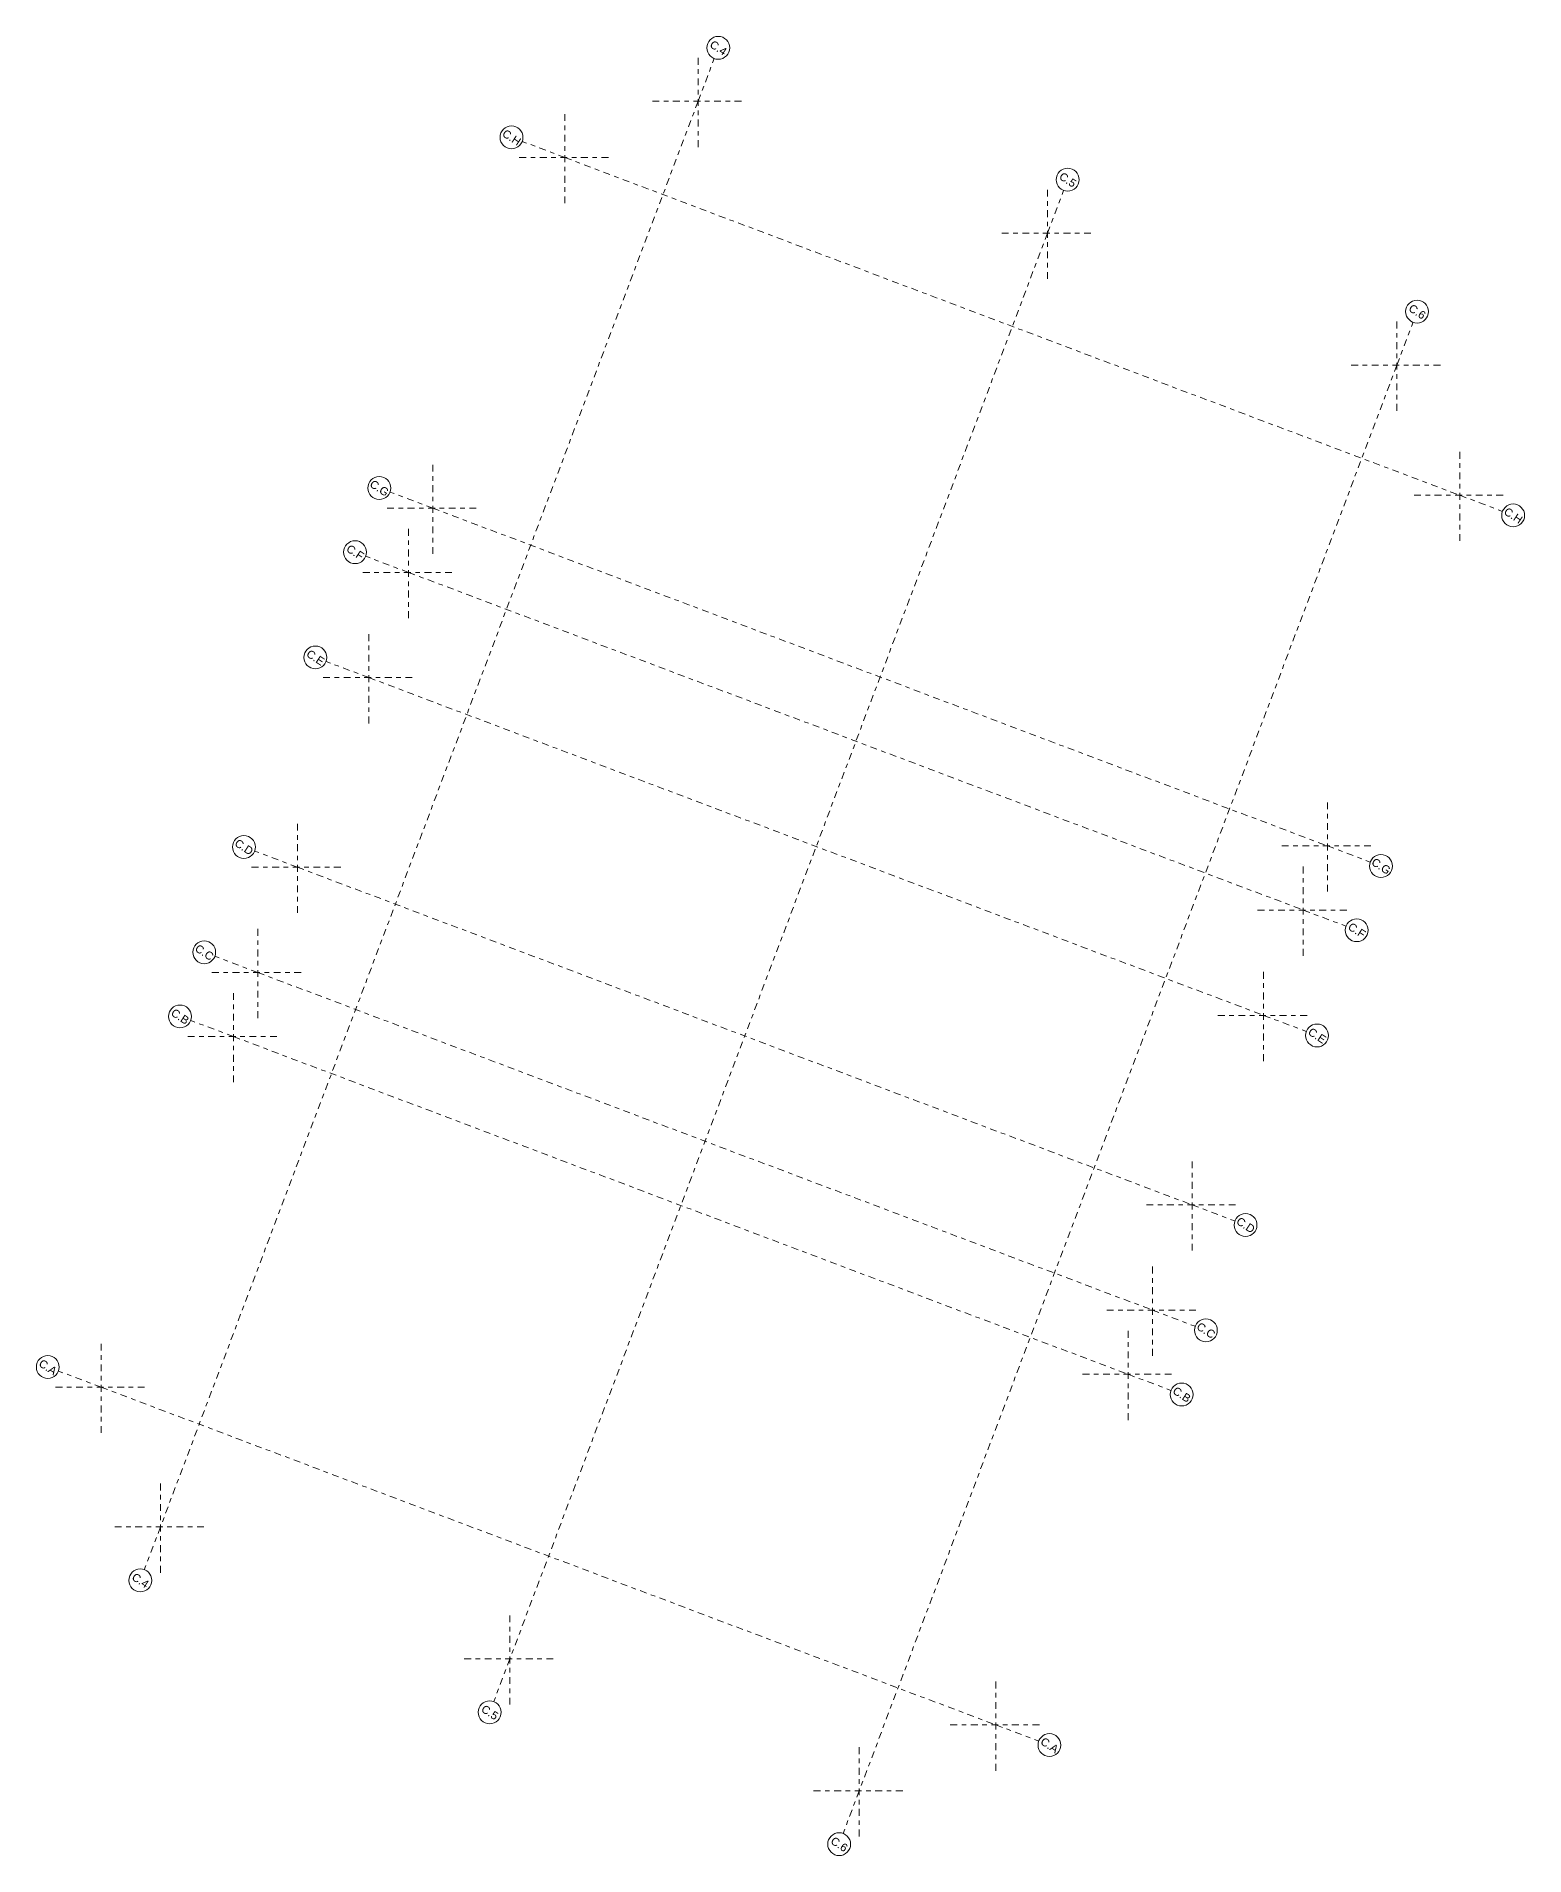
# Model space of a CAD drawing. Header units: metres. Extents: x 2696276 to 2696381, y 1245119 to 1245220.
# Drawn here: x 2696326.59 to 2696359.15, y 1245123.02 to 1245162.81 of the extents above; entities that cross this region are included whole.
import ezdxf

# ---------------------------------------------------------------- set-up
doc = ezdxf.new("R2010")
doc.units = ezdxf.units.M
doc.header["$PDMODE"] = 2
doc.header["$PDSIZE"] = -2
doc.linetypes.add('000_hbf_Strichpunkt 3_1_1mm Achsen', pattern=[0.25, 0.15, -0.05, 0, -0.05])
doc.linetypes.add('93', pattern=[1000001.0, 1000000.0, -1])
doc.layers.add('0793BELU0000', color=190, linetype='93', lineweight=35)
doc.layers.add('1_M01_Achsen.V', color=7, linetype='Continuous')
doc.layers.get('0793BELU0000').off()
doc.styles.add('ERSTELLTER_STIL_2', font='arial.ttf')

# ---------------------------------------------------------------- blocks, each defined once
blk = doc.blocks.new('A$C4181af03')
at = {"layer": '1_M01_Achsen.V', "color": 7, "linetype": '000_hbf_Strichpunkt 3_1_1mm Achsen', "lineweight": 13}
for p, q in [((59.936, 19.933), (59.719, 20.909)), ((59.936, 19.933), (59.719, 20.909)), ((59.936, 19.933), (67.164, -12.593)), ((59.936, 19.933), (67.164, -12.593)), ((42.222, 13.764), (62.644, 18.303)), ((42.222, 13.764), (62.644, 18.303)), ((62.644, 18.303), (63.62, 18.52)), ((62.644, 18.303), (63.62, 18.52)), ((43.985, 16.388), (43.768, 17.364)), ((43.985, 16.388), (43.768, 17.364)), ((43.985, 16.388), (51.214, -16.138)), ((43.985, 16.388), (51.214, -16.138)), ((42.222, 13.764), (41.246, 13.547)), ((42.222, 13.764), (41.246, 13.547)), ((44.325, 4.3), (64.747, 8.839)), ((44.325, 4.3), (64.747, 8.839)), ((64.747, 8.839), (65.723, 9.056)), ((64.747, 8.839), (65.723, 9.056)), ((44.859, 1.899), (65.281, 6.437)), ((44.859, 1.899), (65.281, 6.437)), ((65.281, 6.437), (66.257, 6.654)), ((65.281, 6.437), (66.257, 6.654)), ((44.325, 4.3), (43.349, 4.083)), ((44.325, 4.3), (43.349, 4.083)), ((45.82, -2.426), (66.242, 2.113)), ((45.82, -2.426), (66.242, 2.113)), ((66.242, 2.113), (67.218, 2.33)), ((66.242, 2.113), (67.218, 2.33)), ((44.859, 1.899), (43.883, 1.682)), ((44.859, 1.899), (43.883, 1.682)), ((46.354, -4.827), (66.776, -0.288)), ((66.776, -0.288), (67.752, -0.072)), ((45.82, -2.426), (44.844, -2.643)), ((45.82, -2.426), (44.844, -2.643)), ((46.354, -4.827), (45.378, -5.044)), ((68.879, -9.753), (69.855, -9.536)), ((68.879, -9.753), (69.855, -9.536)), ((48.457, -14.291), (68.879, -9.753)), ((48.457, -14.291), (68.879, -9.753)), ((67.164, -12.593), (67.381, -13.569)), ((67.164, -12.593), (67.381, -13.569)), ((48.457, -14.291), (47.481, -14.508)), ((48.457, -14.291), (47.481, -14.508)), ((51.214, -16.138), (51.43, -17.114)), ((51.214, -16.138), (51.43, -17.114))]:
    blk.add_line(p, q, dxfattribs=at)
at = {"layer": '1_M01_Achsen.V', "color": 62, "linetype": '000_hbf_Strichpunkt 3_1_1mm Achsen', "lineweight": 13, "true_color": 0x8cbb26}
for p, q in [((51.96, 18.161), (51.743, 19.137)), ((51.96, 18.161), (51.743, 19.137)), ((51.96, 18.161), (59.189, -14.366)), ((51.96, 18.161), (59.189, -14.366)), ((64.422, 10.303), (65.398, 10.52)), ((64.422, 10.303), (65.398, 10.52)), ((44, 5.765), (64.422, 10.303)), ((44, 5.765), (64.422, 10.303)), ((44, 5.765), (43.024, 5.548)), ((44, 5.765), (43.024, 5.548)), ((67.101, -1.753), (68.077, -1.536)), ((67.101, -1.753), (68.077, -1.536)), ((46.679, -6.291), (67.101, -1.753)), ((46.679, -6.291), (67.101, -1.753)), ((46.679, -6.291), (45.703, -6.508)), ((46.679, -6.291), (45.703, -6.508)), ((59.189, -14.366), (59.406, -15.342)), ((59.189, -14.366), (59.406, -15.342))]:
    blk.add_line(p, q, dxfattribs=at)
at = {"layer": '1_M01_Achsen.V', "color": 7, "linetype": 'Continuous', "lineweight": 13}
for centre in [(59.664, 21.153), (59.664, 21.153), (63.864, 18.574), (63.864, 18.574), (43.714, 17.608), (43.714, 17.608), (41.002, 13.493), (41.002, 13.493), (65.967, 9.11), (65.967, 9.11), (66.501, 6.709), (66.501, 6.709), (43.105, 4.029), (43.105, 4.029), (67.462, 2.384), (67.462, 2.384), (43.639, 1.628), (43.639, 1.628), (67.996, -0.017), (44.6, -2.697), (44.6, -2.697), (45.134, -5.098), (70.099, -9.481), (70.099, -9.481), (67.436, -13.813), (67.436, -13.813), (47.237, -14.562), (47.237, -14.562), (51.485, -17.358), (51.485, -17.358)]:
    blk.add_circle(centre, 0.25, dxfattribs=at)
at = {"layer": '1_M01_Achsen.V', "color": 62, "linetype": 'Continuous', "lineweight": 13, "true_color": 0x8cbb26}
for centre in [(51.689, 19.381), (51.689, 19.381), (65.642, 10.574), (65.642, 10.574), (42.78, 5.493), (42.78, 5.493), (68.321, -1.482), (68.321, -1.482), (45.459, -6.563), (45.459, -6.563), (59.46, -15.586), (59.46, -15.586)]:
    blk.add_circle(centre, 0.25, dxfattribs=at)
at = {"layer": '1_M01_Achsen.V', "color": 7, "linetype": '000_hbf_Strichpunkt 3_1_1mm Achsen', "lineweight": 13}
for p in [(59.936, 19.933), (59.936, 19.933), (59.936, 19.933), (59.936, 19.933), (62.644, 18.303), (62.644, 18.303), (62.644, 18.303), (62.644, 18.303), (43.985, 16.388), (43.985, 16.388), (43.985, 16.388), (43.985, 16.388), (42.222, 13.764), (42.222, 13.764), (42.222, 13.764), (42.222, 13.764), (64.747, 8.839), (64.747, 8.839), (64.747, 8.839), (64.747, 8.839), (65.281, 6.437), (65.281, 6.437), (65.281, 6.437), (65.281, 6.437), (44.325, 4.3), (44.325, 4.3), (44.325, 4.3), (44.325, 4.3), (66.242, 2.113), (66.242, 2.113), (66.242, 2.113), (66.242, 2.113), (44.859, 1.899), (44.859, 1.899), (44.859, 1.899), (44.859, 1.899), (66.776, -0.288), (66.776, -0.288), (45.82, -2.426), (45.82, -2.426), (45.82, -2.426), (45.82, -2.426), (46.354, -4.827), (46.354, -4.827), (68.879, -9.753), (68.879, -9.753), (68.879, -9.753), (68.879, -9.753), (67.164, -12.593), (67.164, -12.593), (67.164, -12.593), (67.164, -12.593), (48.457, -14.291), (48.457, -14.291), (48.457, -14.291), (48.457, -14.291), (51.214, -16.138), (51.214, -16.138), (51.214, -16.138), (51.214, -16.138)]:
    blk.add_point(p, dxfattribs=at)
at = {"layer": '1_M01_Achsen.V', "color": 62, "linetype": '000_hbf_Strichpunkt 3_1_1mm Achsen', "lineweight": 13, "true_color": 0x8cbb26}
for p in [(51.96, 18.161), (51.96, 18.161), (51.96, 18.161), (51.96, 18.161), (64.422, 10.303), (64.422, 10.303), (64.422, 10.303), (64.422, 10.303), (44, 5.765), (44, 5.765), (44, 5.765), (44, 5.765), (67.101, -1.753), (67.101, -1.753), (67.101, -1.753), (67.101, -1.753), (46.679, -6.291), (46.679, -6.291), (46.679, -6.291), (46.679, -6.291), (59.189, -14.366), (59.189, -14.366), (59.189, -14.366), (59.189, -14.366)]:
    blk.add_point(p, dxfattribs=at)
at = {"layer": '1_M01_Achsen.V', "color": 7, "lineweight": 13, "char_height": 0.175, "attachment_point": 1, "style": 'ERSTELLTER_STIL_2'}
for s, insert in [('\\A1;{\\pql;\\pt0;\\fArial|b0|i0|c0|p0;\\W1.000000;C.6}', (59.478, 21.241)), ('\\A1;{\\pql;\\pt0;\\fArial|b0|i0|c0|p0;\\W1.000000;C.6}', (59.478, 21.241)), ('\\A1;{\\pql;\\pt0;\\fArial|b0|i0|c0|p0;\\W1.000000;C.5}', (51.502, 19.468)), ('\\A1;{\\pql;\\pt0;\\fArial|b0|i0|c0|p0;\\W1.000000;C.5}', (51.502, 19.468)), ('\\A1;{\\pql;\\pt0;\\fArial|b0|i0|c0|p0;\\W1.000000;C.H}', (63.657, 18.662)), ('\\A1;{\\pql;\\pt0;\\fArial|b0|i0|c0|p0;\\W1.000000;C.H}', (63.657, 18.662)), ('\\A1;{\\pql;\\pt0;\\fArial|b0|i0|c0|p0;\\W1.000000;C.4}', (43.527, 17.696)), ('\\A1;{\\pql;\\pt0;\\fArial|b0|i0|c0|p0;\\W1.000000;C.4}', (43.527, 17.696)), ('\\A1;{\\pql;\\pt0;\\fArial|b0|i0|c0|p0;\\W1.000000;C.H}', (40.795, 13.581)), ('\\A1;{\\pql;\\pt0;\\fArial|b0|i0|c0|p0;\\W1.000000;C.H}', (40.795, 13.581)), ('\\A1;{\\pql;\\pt0;\\fArial|b0|i0|c0|p0;\\W1.000000;C.G}', (65.429, 10.662)), ('\\A1;{\\pql;\\pt0;\\fArial|b0|i0|c0|p0;\\W1.000000;C.G}', (65.429, 10.662)), ('\\A1;{\\pql;\\pt0;\\fArial|b0|i0|c0|p0;\\W1.000000;C.F}', (65.774, 9.198)), ('\\A1;{\\pql;\\pt0;\\fArial|b0|i0|c0|p0;\\W1.000000;C.F}', (65.774, 9.198)), ('\\A1;{\\pql;\\pt0;\\fArial|b0|i0|c0|p0;\\W1.000000;C.E}', (66.301, 6.796)), ('\\A1;{\\pql;\\pt0;\\fArial|b0|i0|c0|p0;\\W1.000000;C.E}', (66.301, 6.796)), ('\\A1;{\\pql;\\pt0;\\fArial|b0|i0|c0|p0;\\W1.000000;C.G}', (42.566, 5.581)), ('\\A1;{\\pql;\\pt0;\\fArial|b0|i0|c0|p0;\\W1.000000;C.G}', (42.566, 5.581)), ('\\A1;{\\pql;\\pt0;\\fArial|b0|i0|c0|p0;\\W1.000000;C.F}', (42.912, 4.117)), ('\\A1;{\\pql;\\pt0;\\fArial|b0|i0|c0|p0;\\W1.000000;C.F}', (42.912, 4.117)), ('\\A1;{\\pql;\\pt0;\\fArial|b0|i0|c0|p0;\\W1.000000;C.D}', (67.255, 2.472)), ('\\A1;{\\pql;\\pt0;\\fArial|b0|i0|c0|p0;\\W1.000000;C.D}', (67.255, 2.472)), ('\\A1;{\\pql;\\pt0;\\fArial|b0|i0|c0|p0;\\W1.000000;C.E}', (43.439, 1.715)), ('\\A1;{\\pql;\\pt0;\\fArial|b0|i0|c0|p0;\\W1.000000;C.E}', (43.439, 1.715)), ('\\A1;{\\pql;\\pt0;\\fArial|b0|i0|c0|p0;\\W1.000000;C.C}', (67.789, 0.07)), ('\\A1;{\\pql;\\pt0;\\fArial|b0|i0|c0|p0;\\W1.000000;C.B}', (68.121, -1.394)), ('\\A1;{\\pql;\\pt0;\\fArial|b0|i0|c0|p0;\\W1.000000;C.B}', (68.121, -1.394)), ('\\A1;{\\pql;\\pt0;\\fArial|b0|i0|c0|p0;\\W1.000000;C.D}', (44.393, -2.609)), ('\\A1;{\\pql;\\pt0;\\fArial|b0|i0|c0|p0;\\W1.000000;C.D}', (44.393, -2.609)), ('\\A1;{\\pql;\\pt0;\\fArial|b0|i0|c0|p0;\\W1.000000;C.C}', (44.927, -5.011)), ('\\A1;{\\pql;\\pt0;\\fArial|b0|i0|c0|p0;\\W1.000000;C.B}', (45.259, -6.475)), ('\\A1;{\\pql;\\pt0;\\fArial|b0|i0|c0|p0;\\W1.000000;C.B}', (45.259, -6.475)), ('\\A1;{\\pql;\\pt0;\\fArial|b0|i0|c0|p0;\\W1.000000;C.A}', (69.899, -9.394)), ('\\A1;{\\pql;\\pt0;\\fArial|b0|i0|c0|p0;\\W1.000000;C.A}', (69.899, -9.394)), ('\\A1;{\\pql;\\pt0;\\fArial|b0|i0|c0|p0;\\W1.000000;C.6}', (67.249, -13.726)), ('\\A1;{\\pql;\\pt0;\\fArial|b0|i0|c0|p0;\\W1.000000;C.6}', (67.249, -13.726)), ('\\A1;{\\pql;\\pt0;\\fArial|b0|i0|c0|p0;\\W1.000000;C.A}', (47.037, -14.475)), ('\\A1;{\\pql;\\pt0;\\fArial|b0|i0|c0|p0;\\W1.000000;C.A}', (47.037, -14.475)), ('\\A1;{\\pql;\\pt0;\\fArial|b0|i0|c0|p0;\\W1.000000;C.5}', (59.273, -15.498)), ('\\A1;{\\pql;\\pt0;\\fArial|b0|i0|c0|p0;\\W1.000000;C.5}', (59.273, -15.498)), ('\\A1;{\\pql;\\pt0;\\fArial|b0|i0|c0|p0;\\W1.000000;C.4}', (51.298, -17.271)), ('\\A1;{\\pql;\\pt0;\\fArial|b0|i0|c0|p0;\\W1.000000;C.4}', (51.298, -17.271))]:
    blk.add_mtext(s, dxfattribs=dict(at, insert=insert))
blk = doc.blocks.new('A$C3776b7cd')
blk.add_blockref('A$C4181af03', (0, 0))

msp = doc.modelspace()

# ---------------------------------------------------------------- block references
at = {"layer": '0793BELU0000', "rotation": 326.8000006043338}
msp.add_blockref('A$C3776b7cd', (2696295.289, 1245171.757), dxfattribs=at)

doc.saveas('drawing.dxf')
